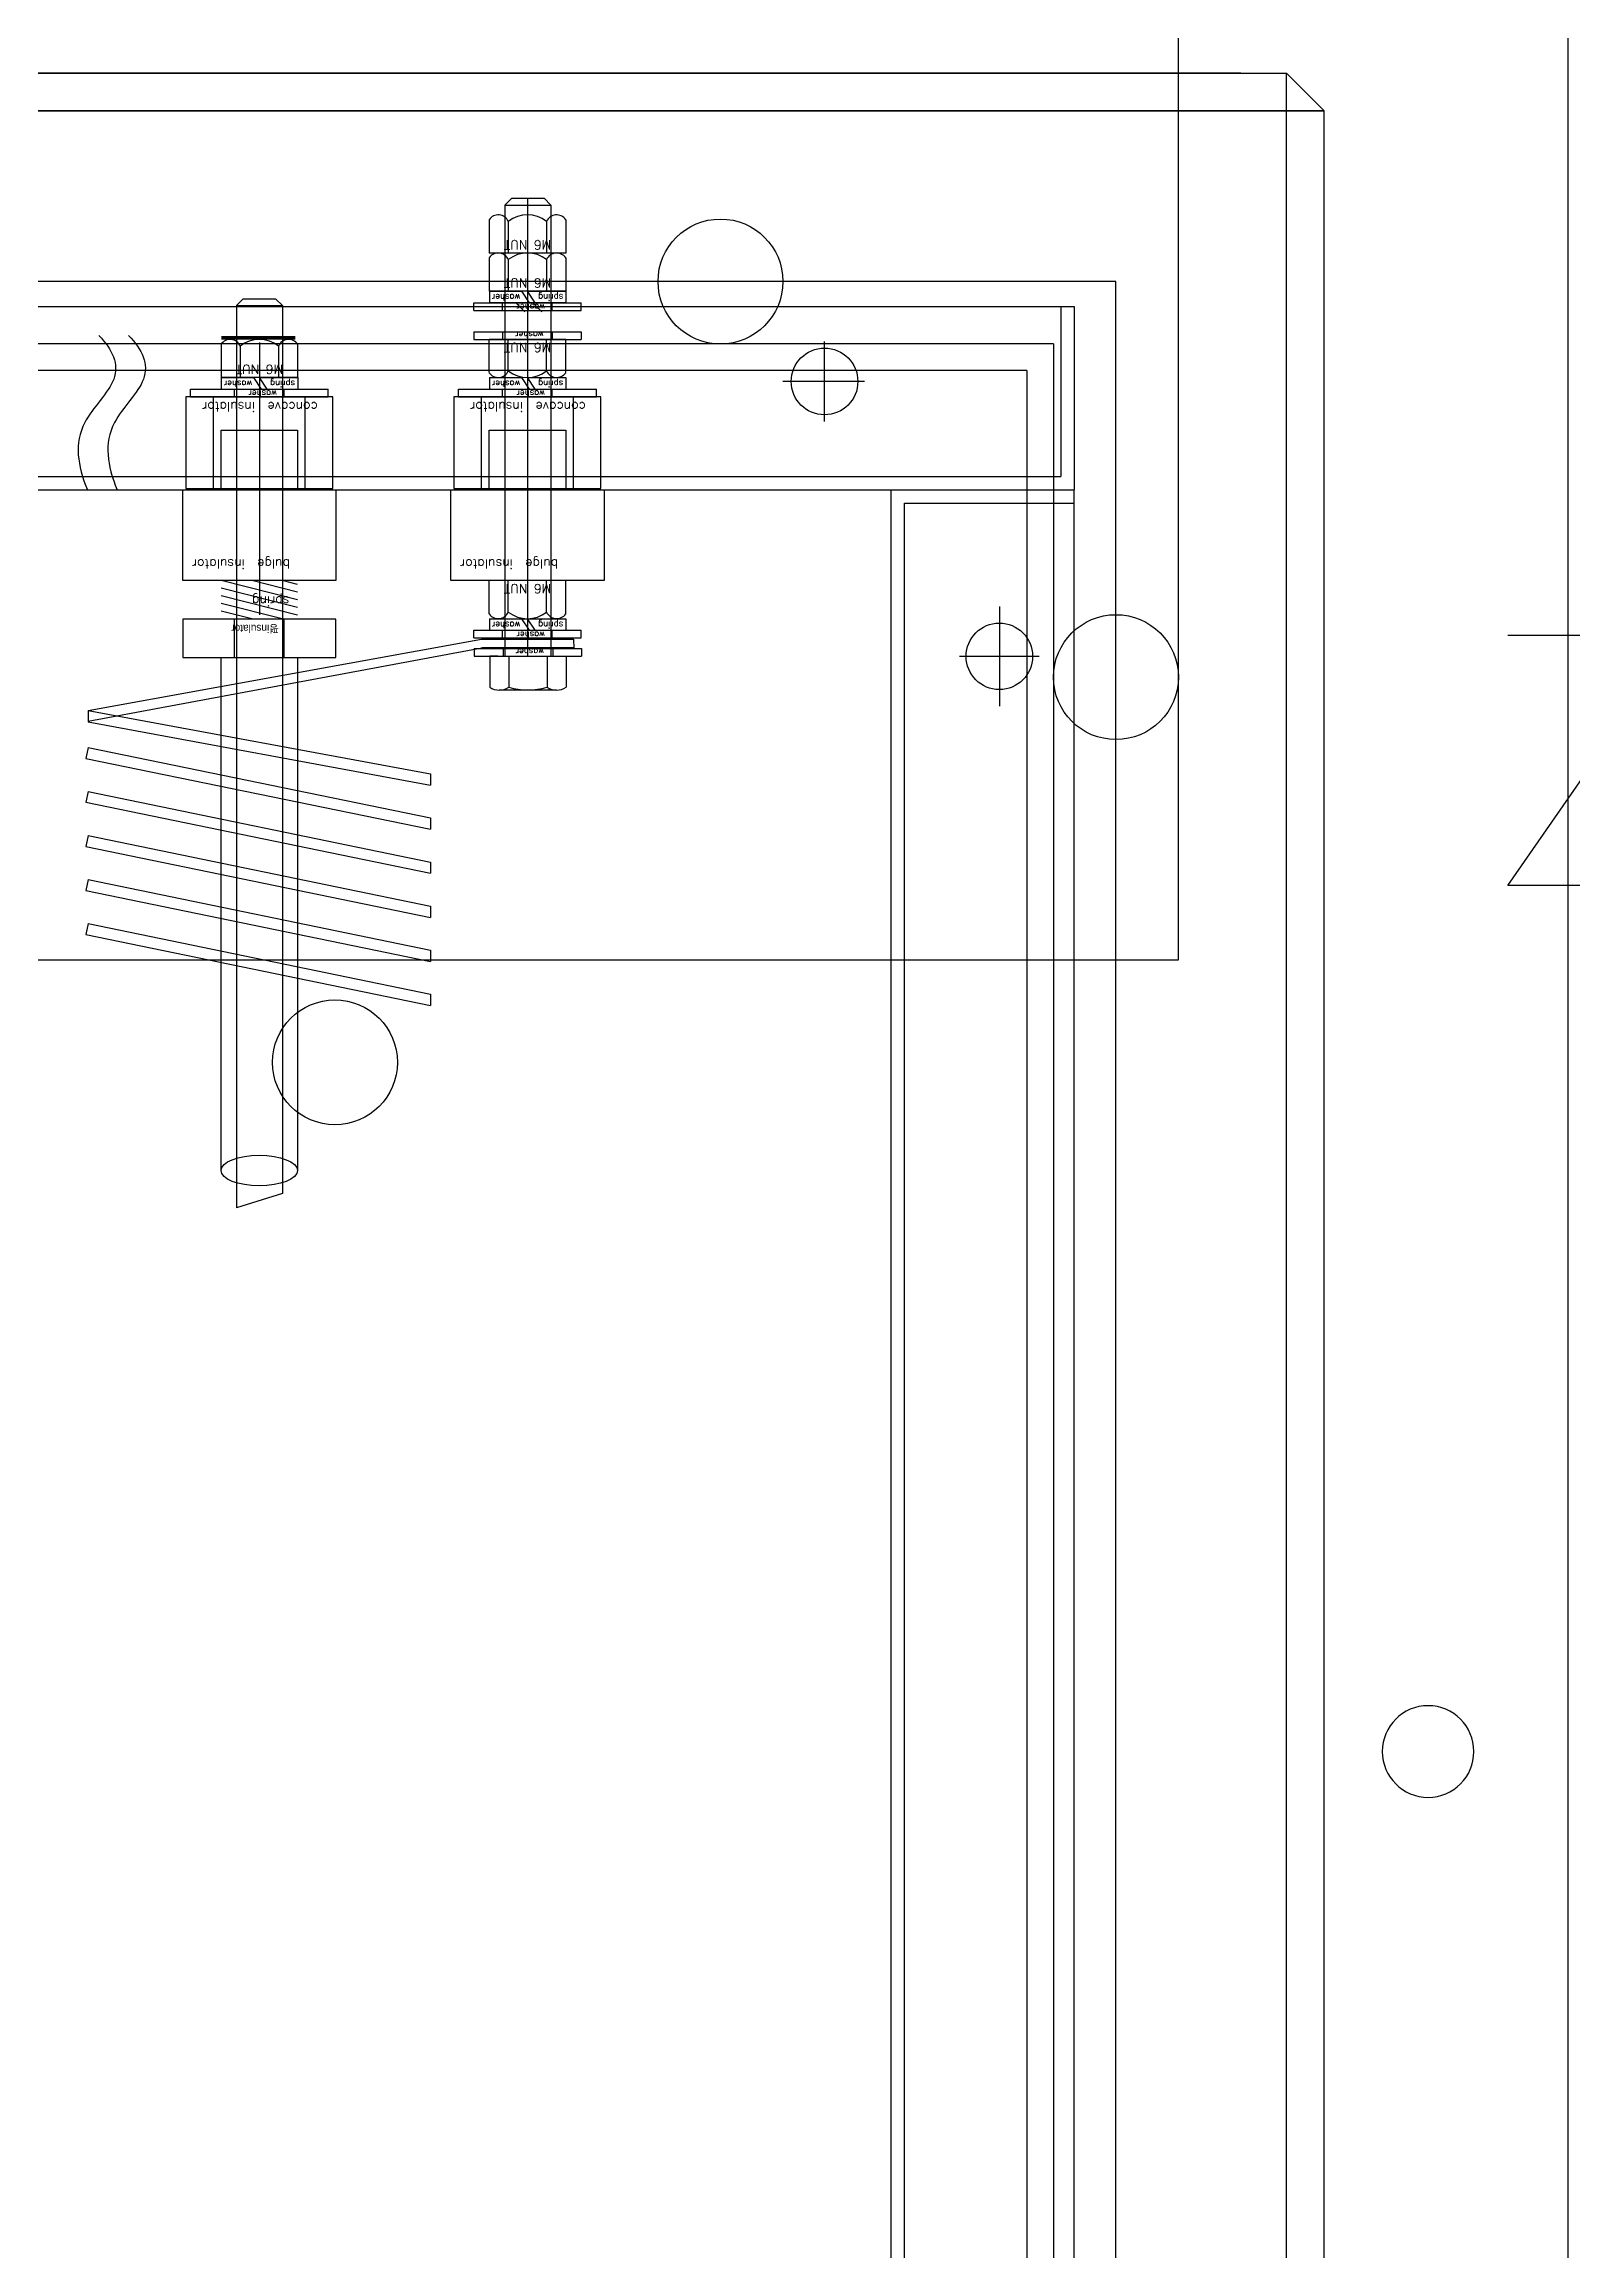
# Model space of a CAD drawing. Header units: millimetres. Extents: x 89450 to 753248, y -530175 to 1209785.
# Drawn here: x 272606.4 to 272790.2, y -169280.5 to -169015.4 of the extents above; entities that cross this region are included whole.
import ezdxf
from ezdxf.enums import TextEntityAlignment as Align

# ---------------------------------------------------------------- set-up
doc = ezdxf.new("R2010")
doc.units = ezdxf.units.MM
doc.header["$LTSCALE"] = 150
doc.linetypes.add('CENTER', pattern=[50.8, 31.75, -6.35, 6.35, -6.35])
doc.layers.add('------00 Load Bank', color=3, linetype='Continuous')
doc.styles.add('L', font='ROMANS.shx', dxfattribs={"bigfont": 'bigfont.shx'})
doc.styles.add('STYLE1', font='')
doc.styles.get('STYLE1').set_extended_font_data('HY울릉도L')

# ---------------------------------------------------------------- blocks, each defined once
blk = doc.blocks.new('A$Cd768ecee')
at = {"color": 0}
for p, q in [((38.2, 1141.8), (38.2, 38.2)), ((100, 1080), (100, 100)), ((100, 1080), (1080, 1080)), ((103.2, 1076.8), (1076.8, 1076.8)), ((103.2, 1076.8), (103.2, 103.2))]:
    blk.add_line(p, q, dxfattribs=at)
blk.add_lwpolyline([(24.58, 1015), (45.42, 1015), (24.58, 1045), (45.42, 1045)], dxfattribs=at)
blk.add_circle((55, 911), 5.5, dxfattribs=at)
blk = doc.blocks.new('A$Ca2785acc')
h = blk.add_hatch()
h.set_pattern_fill('ANSI31', color=0, scale=0.46, angle=90, style=0)
h.set_pattern_definition([(135, (-808.9499, -1994.633), (-1.0327295, -1.0327295), [])])
h.paths.add_polyline_path([(63.28, 12.53), (67.29, 12.53), (67.29, 13.64), (63.28, 13.64)])
at = {"color": 0}
for p, q in [((0, 980), (0, 35)), ((20.4, 978.4), (20.4, 36.6)), ((22, 980), (22, 35)), ((95.12, 119.49), (100.65, 121.23)), ((93.29, 55.15), (93.29, 116.74)), ((102.49, 116.74), (102.49, 55.15)), ((118.72, 88.4), (77.32, 96.92)), ((77.32, 95.57), (77.32, 96.92)), ((118.45, 87.1), (77.32, 95.57)), ((118.72, 83.11), (77.32, 91.63)), ((77.32, 90.28), (77.32, 91.63)), ((118.45, 81.81), (77.32, 90.28)), ((118.45, 87.1), (118.72, 88.4)), ((118.72, 77.82), (77.32, 86.34)), ((77.32, 84.99), (77.32, 86.34)), ((118.45, 76.53), (77.32, 84.99)), ((118.45, 81.81), (118.72, 83.11)), ((118.72, 72.53), (77.32, 81.05)), ((77.32, 79.7), (77.32, 81.05)), ((118.45, 71.24), (77.32, 79.7)), ((118.45, 76.53), (118.72, 77.82)), ((118.72, 67.25), (77.32, 75.76)), ((77.32, 74.41), (77.32, 75.76)), ((118.45, 65.95), (77.32, 74.41)), ((118.45, 71.24), (118.72, 72.53)), ((118.45, 62.86), (77.32, 70.47)), ((77.32, 69.12), (77.32, 70.47)), ((118.45, 61.5), (77.32, 69.12)), ((118.45, 65.95), (118.72, 67.25)), ((9, 49), (9, 61)), ((118.45, 62.78), (71.15, 53.97)), ((118.45, 61.5), (71.21, 52.96)), ((118.45, 61.5), (118.45, 62.86)), ((13.8, 55), (4.2, 55)), ((72.07, 55), (59.19, 55)), ((59.19, 54.08), (59.19, 55)), ((72.07, 54.08), (59.19, 54.08)), ((68.48, 54.08), (60.11, 54.08)), ((60.11, 53.97), (71.15, 53.97)), ((62.64, 54.08), (62.64, 55)), ((65.63, 55), (65.63, 0)), ((68.62, 54.08), (68.62, 55)), ((71.15, 54.08), (71.15, 54.08)), ((72.07, 54.08), (72.07, 55)), ((102.49, 55.15), (93.29, 55.15)), ((94.9, 55.15), (94.9, 50.55)), ((100.88, 55.15), (100.88, 50.55)), ((72.13, 52.79), (59.25, 52.79)), ((59.25, 52.79), (59.25, 51.87)), ((72.13, 51.87), (59.25, 51.87)), ((61.06, 50.48), (61.06, 51.87)), ((64.8, 51.87), (61.06, 51.87)), ((65.73, 50.48), (61.06, 50.48)), ((69.26, 50.48), (62.12, 50.48)), ((62.7, 52.79), (62.7, 51.87)), ((65.73, 50.48), (64.8, 51.87)), ((70.26, 51.87), (65.46, 51.87)), ((66.39, 50.48), (65.46, 51.87)), ((70.26, 50.48), (66.39, 50.48)), ((68.68, 52.79), (68.68, 51.87)), ((70.26, 50.48), (70.26, 51.87)), ((72.13, 52.79), (72.13, 51.87)), ((95.13, 50.51), (102.49, 48.67)), ((98.81, 50.51), (102.49, 49.59)), ((61.09, 49.9), (61.09, 45.91)), ((63.39, 49.68), (63.39, 45.91)), ((67.99, 49.68), (67.99, 45.91)), ((70.29, 49.9), (70.29, 45.91)), ((93.29, 50.05), (102.49, 47.75)), ((93.29, 49.13), (102.49, 46.83)), ((93.29, 48.21), (102.49, 45.91)), ((97.89, 17.31), (97.89, 50.02)), ((56.49, 45.91), (74.89, 45.91)), ((56.49, 35), (56.49, 45.91)), ((61.09, 45.91), (70.29, 45.91)), ((65.69, 28.21), (65.69, 46.13)), ((74.89, 45.91), (74.89, 35)), ((88.69, 45.91), (107.09, 45.91)), ((88.69, 35), (88.69, 45.91)), ((93.29, 47.29), (98.81, 45.91)), ((93.29, 46.37), (95.13, 45.91)), ((107.09, 45.91), (107.09, 35)), ((20.4, 36.6), (0, 36.6)), ((985, 35), (0, 35)), ((0, 13), (0, 35)), ((22, 35), (0, 35)), ((61.09, 35), (56.49, 35)), ((60.17, 34.87), (60.17, 23.83)), ((61.09, 27.83), (61.09, 35)), ((74.89, 35), (70.29, 35)), ((70.29, 35), (70.29, 27.83)), ((71.21, 34.87), (71.21, 23.83)), ((93.29, 35), (88.69, 35)), ((92.37, 34.87), (92.37, 23.83)), ((93.29, 27.83), (93.29, 35)), ((107.09, 35), (102.49, 35)), ((102.49, 35), (102.49, 27.83)), ((103.41, 34.87), (103.41, 23.83)), ((983.4, 33.4), (1.6, 33.4)), ((1.6, 13), (1.6, 33.4)), ((70.29, 27.83), (61.09, 27.83)), ((102.49, 27.83), (93.29, 27.83)), ((73.97, 23.83), (57.41, 23.83)), ((57.41, 23.83), (57.41, 22.91)), ((73.97, 22.91), (57.41, 22.91)), ((61.06, 21.52), (61.06, 22.91)), ((64.8, 22.91), (61.06, 22.91)), ((65.73, 21.52), (61.06, 21.52)), ((62.7, 23.83), (62.7, 22.91)), ((65.73, 21.52), (64.8, 22.91)), ((66.39, 21.52), (65.46, 22.91)), ((70.26, 21.52), (66.39, 21.52)), ((68.68, 23.83), (68.68, 22.91)), ((70.26, 21.52), (70.26, 22.91)), ((73.97, 23.83), (73.97, 22.91)), ((106.17, 23.83), (89.61, 23.83)), ((89.61, 23.83), (89.61, 22.91)), ((106.17, 22.91), (89.61, 22.91)), ((97, 22.91), (93.26, 22.91)), ((93.26, 21.52), (93.26, 22.91)), ((97, 22.91), (93.26, 22.91)), ((97.93, 21.52), (93.26, 21.52)), ((93.29, 21.52), (102.49, 21.52)), ((93.29, 17.52), (93.29, 21.52)), ((94.9, 23.83), (94.9, 22.91)), ((95.59, 17.74), (95.59, 21.52)), ((97.93, 21.52), (97, 22.91)), ((98.59, 21.52), (97.66, 22.91)), ((102.46, 21.52), (98.59, 21.52)), ((100.19, 17.74), (100.19, 21.52)), ((100.88, 23.83), (100.88, 22.91)), ((102.46, 21.52), (102.46, 22.91)), ((102.49, 17.52), (102.49, 21.52)), ((106.17, 23.83), (106.17, 22.91)), ((61.09, 20.94), (61.09, 16.95)), ((63.39, 20.72), (63.39, 16.95)), ((67.99, 20.72), (67.99, 16.95)), ((70.29, 20.94), (70.29, 16.95)), ((72.13, 16.95), (59.25, 16.95)), ((59.25, 16.03), (59.25, 16.95)), ((72.13, 16.03), (59.25, 16.03)), ((61.09, 16.95), (70.29, 16.95)), ((62.7, 16.03), (62.7, 16.95)), ((68.68, 16.03), (68.68, 16.95)), ((72.13, 16.03), (72.13, 16.95)), ((72.13, 13.46), (59.25, 13.46)), ((59.25, 13.46), (59.25, 12.54)), ((62.7, 13.46), (62.7, 12.54)), ((68.68, 13.46), (68.68, 12.54)), ((72.13, 13.46), (72.13, 12.54)), ((985, 13), (0, 13)), ((72.13, 12.54), (59.25, 12.54)), ((61.06, 11.14), (61.06, 12.54)), ((64.8, 12.54), (61.06, 12.54)), ((65.73, 11.14), (61.06, 11.14)), ((61.09, 12.54), (70.29, 12.54)), ((61.09, 11.14), (70.29, 11.14)), ((61.09, 7.15), (61.09, 11.14)), ((63.39, 7.37), (63.39, 11.14)), ((65.73, 11.14), (64.8, 12.54)), ((66.39, 11.14), (65.46, 12.54)), ((70.26, 11.14), (66.39, 11.14)), ((67.99, 7.37), (67.99, 11.14)), ((70.26, 11.14), (70.26, 12.54)), ((70.29, 7.15), (70.29, 11.14)), ((61.09, 6.58), (70.29, 6.58)), ((61.09, 2.58), (61.09, 6.58)), ((63.39, 2.8), (63.39, 6.58)), ((67.99, 2.8), (67.99, 6.58)), ((70.29, 2.58), (70.29, 6.58))]:
    blk.add_line(p, q, dxfattribs=at)
at = {"color": 0, "linetype": 'Continuous'}
for p, q in [((95.12, 12.89), (95.12, 119.49)), ((100.65, 12.89), (100.65, 121.23)), ((61.03, 55), (61.03, 58.71)), ((69.07, 59.04), (62.18, 59.04)), ((63.33, 55), (63.33, 58.71)), ((67.93, 55), (67.93, 58.71)), ((70.22, 55), (70.22, 58.71)), ((70.22, 55), (61.03, 55)), ((62, 55), (61.03, 55)), ((62.86, 0.82), (62.86, 55)), ((68.39, 0.82), (68.39, 55)), ((69.26, 55), (70.22, 55)), ((100.65, 12.89), (95.12, 12.89)), ((95.94, 12.07), (95.12, 12.89)), ((99.83, 12.07), (95.94, 12.07)), ((99.83, 12.07), (100.65, 12.89)), ((68.39, 0.82), (62.86, 0.82)), ((63.69, 0), (62.86, 0.82)), ((67.57, 0), (63.69, 0)), ((67.57, 0), (68.39, 0.82))]:
    blk.add_line(p, q, dxfattribs=at)
at = {"color": 0, "linetype": 'CENTER'}
for p, q in [((30, 26.8), (30, 17.2)), ((25.2, 22), (35, 22))]:
    blk.add_line(p, q, dxfattribs=at)
at = {"color": 0}
blk.add_lwpolyline([(71.21, 52.96), (60.16, 52.96), (60.11, 54.08)], dxfattribs=at)
for points in [[(88.69, 50.55), (107.09, 50.55), (107.09, 55.15), (88.69, 55.15)], [(56.86, 23.83), (74.52, 23.83), (74.52, 34.87), (56.86, 34.87)], [(89.06, 23.83), (106.72, 23.83), (106.72, 34.87), (89.06, 34.87)]]:
    blk.add_lwpolyline(points, close=True, dxfattribs=at)
at = {"color": 0, "linetype": 'Continuous', "const_width": 0.479}
blk.add_lwpolyline([(93.55, 16.76), (102.45, 16.76)], dxfattribs=at)
at = {"color": 0}
for centre in [(9, 55), (30, 22)]:
    blk.add_circle(centre, 4, dxfattribs=at)
at = {"color": 0, "linetype": 'Continuous'}
for centre, radius, start, end in [((62.18, 56.93), 2.12, 57.1328, 122.8672), ((65.63, 51.08), 7.96, 73.2214, 106.7786), ((69.07, 56.93), 2.12, 57.1328, 122.8672)]:
    blk.add_arc(centre, radius, start, end, dxfattribs=at)
at = {"color": 0}
for centre, radius, start, end in [((62.18, 49.16), 1.32, 23.5257, 145.7248), ((65.69, 46.74), 3.74, 52.025, 127.975), ((69.2, 49.16), 1.32, 34.2752, 156.4743), ((62.18, 20.2), 1.32, 23.5257, 145.7248), ((65.69, 17.78), 3.74, 52.025, 127.975), ((69.2, 20.2), 1.32, 34.2752, 156.4743), ((94.38, 18.27), 1.32, 214.2752, 336.4743), ((97.89, 20.69), 3.74, 232.025, 307.975), ((101.4, 18.27), 1.32, 203.5257, 325.7248), ((62.18, 7.89), 1.32, 214.2752, 336.4743), ((65.69, 10.31), 3.74, 232.025, 307.975), ((69.2, 7.89), 1.32, 203.5257, 325.7248), ((62.18, 3.32), 1.32, 214.2752, 336.4743), ((65.69, 5.74), 3.74, 232.025, 307.975), ((69.2, 3.32), 1.32, 203.5257, 325.7248)]:
    blk.add_arc(centre, radius, start, end, dxfattribs=at)
blk.add_ellipse((97.9, 116.74), major_axis=(4.59, 0), ratio=0.400356, dxfattribs=at)
for points in [[(113.59, 16.47), (111.97, 18.18), (110.38, 21.53), (116.9, 27.43), (116.16, 32.1), (114.98, 35)], [(117.16, 16.47), (115.54, 18.18), (113.95, 21.53), (120.47, 27.43), (119.73, 32.1), (118.55, 35)]]:
    blk.add_open_spline(points, degree=3, knots=[8.483166, 8.483166, 8.483166, 8.483166, 15.848258, 22.664705, 31.871365, 31.871365, 31.871365, 31.871365], dxfattribs=at)
for s, height, style, p in [('washer', 0.736, 'L', (65.39, 54.09)), ('spring ', 0.736, 'L', (63.15, 50.87)), ('washer', 0.736, 'L', (65.29, 52.05)), ('washer', 0.736, 'L', (68.25, 50.87)), ('평insulator ', 0.92, 'STYLE1', (98.57, 51.22)), ('spring ', 1.104, 'L', (96.9, 47.83)), ('M6 NUT', 1.104, 'L', (65.68, 46.33)), ('concave  insulator ', 1.104, 'L', (66, 24.5)), ('concave  insulator ', 1.104, 'L', (98.2, 24.5)), ('spring ', 0.736, 'L', (63.15, 21.91)), ('washer', 0.736, 'L', (65.29, 23.09)), ('washer', 0.736, 'L', (68.25, 21.91)), ('spring ', 0.736, 'L', (95.35, 21.91)), ('washer', 0.736, 'L', (97.49, 23.09)), ('washer', 0.736, 'L', (100.45, 21.91)), ('M6 NUT', 1.104, 'L', (97.88, 19.99)), ('M6 NUT', 1.104, 'L', (65.68, 17.37)), ('washer', 0.736, 'L', (65.45, 16.03)), ('washer', 0.736, 'L', (65.29, 12.72)), ('spring ', 0.736, 'L', (63.15, 11.53)), ('M6 NUT', 1.104, 'L', (65.68, 9.62)), ('washer', 0.736, 'L', (68.25, 11.53)), ('M6 NUT', 1.104, 'L', (65.68, 5.05))]:
    blk.add_text(s, height=height, dxfattribs=dict(at, style=style)).set_placement(p, align=Align.CENTER)
at = {"color": 0, "style": 'L', "text_generation_flag": 6}
for p in [(68.27, 43.37), (100.47, 43.37)]:
    blk.add_text('bulge  insulator ', height=1.104, rotation=180, dxfattribs=at).set_placement(p, align=Align.CENTER)
blk = doc.blocks.new('A$C02650c35')
at = {"color": 0}
for p, q in [((4.5, 1065), (0, 1060.5)), ((1040.5, 1065), (4.5, 1065)), ((4.5, 1065), (4.5, 24.5)), ((4.5, 24.5), (4.5, 1065)), ((1040.5, 1065), (4.5, 1065)), ((0, 24.5), (0, 1060.5)), ((0, 24.5), (0, 1060.5)), ((1045, 1060.5), (0, 1060.5)), ((0, 1055), (0, 30))]:
    blk.add_line(p, q, dxfattribs=at)
at = {"color": 0, "linetype": 'CENTER'}
for p, q in [((1020, 1040), (25, 1040)), ((25, 1040), (25, 45))]:
    blk.add_line(p, q, dxfattribs=at)
at = {"color": 0}
for centre, radius in [((72.5, 1040), 7.5), ((25, 992.5), 7.5), ((522.5, 542.5), 441), ((118.75, 946.19), 7.5), ((118.75, 946.19), 7.5), ((522.5, 542.5), 403), ((522.5, 542.5), 399.8)]:
    blk.add_circle(centre, radius, dxfattribs=at)
at = {"color": 0, "linetype": 'CENTER'}
blk.add_circle((522.5, 542.5), 420, dxfattribs=at)
blk.add_circle((522.5, 542.5), 420, dxfattribs=at)

msp = doc.modelspace()

# ---------------------------------------------------------------- linework, layer by layer
at = {"layer": '------00 Load Bank', "color": 161, "ltscale": 2, "elevation": 0}
msp.add_lwpolyline([(272742.66, -169125.36), (272742.66, -168693.05), (271732.66, -168693.05), (271732.66, -169125.36)], close=True, dxfattribs=at)

# ---------------------------------------------------------------- block references
at = {"layer": '------00 Load Bank', "color": 161, "xscale": -1}
msp.add_blockref('A$Cd768ecee', (272827.66, -170131.43), dxfattribs=at)
at = {"layer": '------00 Load Bank', "color": 161}
for name, p, rotation in [('A$C02650c35', (271695.16, -169018.93), 270), ('A$Ca2785acc', (272730.16, -169033.93), 180), ('A$Ca2785acc', (272730.16, -169033.93), 180)]:
    msp.add_blockref(name, p, dxfattribs=dict(at, rotation=rotation))

doc.saveas('drawing.dxf')
